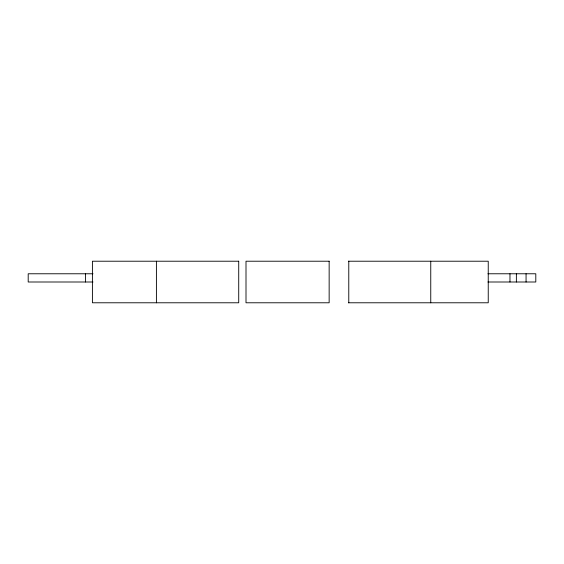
<?xml version="1.0" encoding="UTF-8"?>
<svg xmlns="http://www.w3.org/2000/svg" width="564" height="564" viewBox="0 0 564 564"><rect width="100%" height="100%" fill="white"/><g stroke="black" fill="none" stroke-linecap="round" stroke-linejoin="round"><path stroke-width="0.85" d="M348.376 261.217L488.241 261.217L488.241 302.783L348.376 302.783M93.004 273.773L28.2 273.773L28.2 282L93.004 282M487.945 273.773L535.8 273.773L535.8 282L487.945 282M526.064 273.773L526.064 282M516.377 273.773L516.377 282M509.969 273.773L509.969 282M430.755 261.217L430.755 302.783M348.778 261.217L348.778 302.783M156.411 261.217L156.411 302.783M85.552 273.773L85.552 282M238.72 261.217L92.411 261.217L92.411 302.783L238.72 302.783L238.72 261.217M329.15 261.217L246.003 261.217L246.003 302.783L329.15 302.783L329.15 261.217"/></g></svg>
